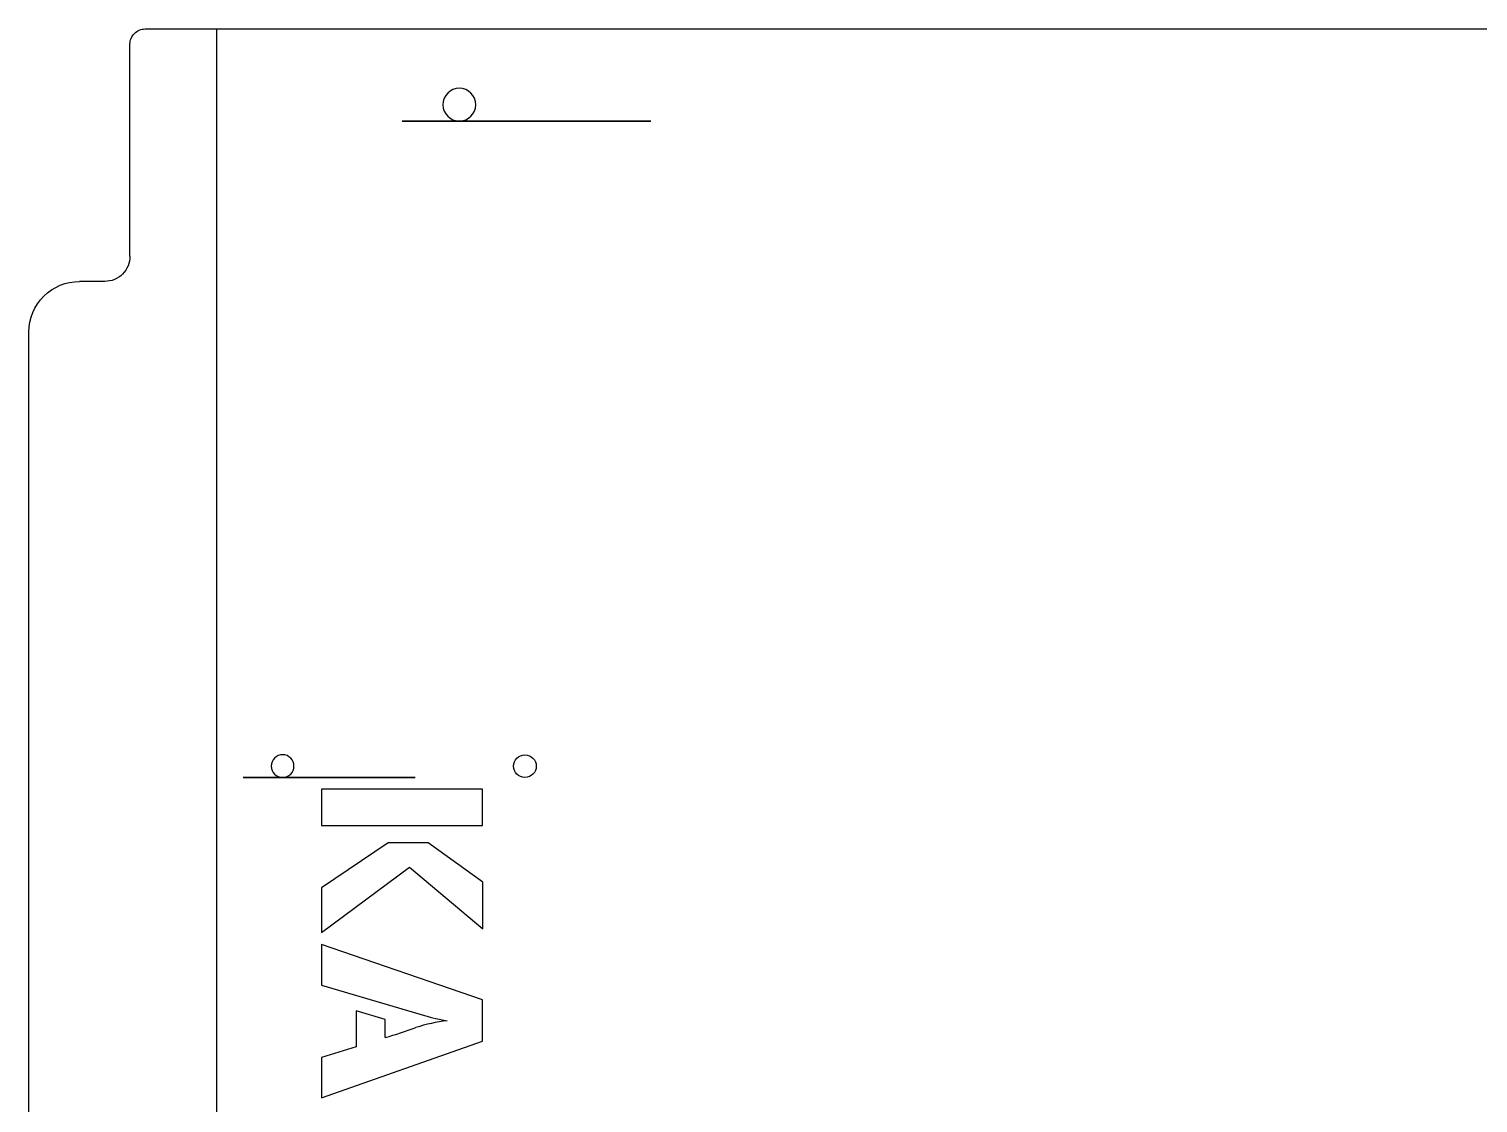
# Model space of a CAD drawing. Extents: x -452 to 195, y -304 to 246.
# Drawn here: x -452 to -165, y 32.8 to 245.5 of the extents above; entities that cross this region are included whole.
import ezdxf
from ezdxf.lldxf.tags import DXFTag

# ---------------------------------------------------------------- set-up
doc = ezdxf.new("R2010")
doc.units = 0
doc.layers.add('LAYER_1', color=7, linetype='CONTINUOUS')
tags = doc.linetypes.add('NEW_LINE2', pattern=[24, 15, -3, 3, -3]).pattern_tags.tags
tags[10:11] = [DXFTag(74, 4), DXFTag(75, 0), DXFTag(340, '0'), DXFTag(46, 1.0), DXFTag(50, 0.0), DXFTag(44, 0.0), DXFTag(45, 0.0)]
tags[8:9] = [DXFTag(74, 4), DXFTag(75, 0), DXFTag(340, '0'), DXFTag(46, 1.0), DXFTag(50, 0.0), DXFTag(44, 0.0), DXFTag(45, 0.0)]
tags[6:7] = [DXFTag(74, 4), DXFTag(75, 0), DXFTag(340, '0'), DXFTag(46, 1.0), DXFTag(50, 0.0), DXFTag(44, 0.0), DXFTag(45, 0.0)]
tags[4:5] = [DXFTag(74, 4), DXFTag(75, 0), DXFTag(340, '0'), DXFTag(46, 1.0), DXFTag(50, 0.0), DXFTag(44, 0.0), DXFTag(45, 0.0)]

msp = doc.modelspace()

# ---------------------------------------------------------------- linework, layer by layer
at = {"layer": 'LAYER_1'}
for points, knots in [([(-431.9998, 242.5002), (-431.9998, 243.2958), (-431.6837, 244.0589), (-431.1211, 244.6215), (-431.1211, 244.6215), (-430.5585, 245.1841), (-429.7954, 245.5002), (-428.9998, 245.5002)], [0, 0, 0, 0, 0.33333333, 0.33333333, 0.33333333, 0.33333333, 1, 1, 1, 1]), ([(-366.7547, 227.2502), (-368.5496, 227.2502), (-370.0046, 228.7053), (-370.0047, 230.5002), (-370.0047, 230.5002), (-370.0047, 232.2951), (-368.5496, 233.7502), (-366.7547, 233.7502), (-366.7547, 233.7502), (-364.9597, 233.7502), (-363.5047, 232.2951), (-363.5047, 230.5002), (-363.5047, 230.5002), (-363.5046, 228.7053), (-364.9597, 227.2502), (-366.7546, 227.2502), (-420.6016, 227.2502), (-259.0607, 227.2502), (-366.7547, 227.2502)], [0, 0, 0, 0, 0.2, 0.2, 0.2, 0.2, 0.4, 0.4, 0.4, 0.4, 0.6, 0.6, 0.6, 0.6, 1, 1, 1, 1.0001, 1.0001, 1.0001, 1.0001]), ([(-431.9998, 200.5002), (-431.9998, 199.1741), (-432.5266, 197.9023), (-433.4642, 196.9647), (-433.4642, 196.9647), (-434.4019, 196.027), (-435.6737, 195.5002), (-436.9998, 195.5002)], [0, 0, 0, 0, 0.33333333, 0.33333333, 0.33333333, 0.33333333, 1, 1, 1, 1]), ([(-451.9998, 185.5002), (-451.9998, 188.1524), (-450.9462, 190.6959), (-449.0708, 192.5713), (-449.0708, 192.5713), (-447.1955, 194.4466), (-444.6519, 195.5002), (-441.9998, 195.5002)], [0, 0, 0, 0, 0.33333333, 0.33333333, 0.33333333, 0.33333333, 1, 1, 1, 1]), ([(-401.7547, 97.2502), (-402.9973, 97.2502), (-404.0046, 98.2576), (-404.0047, 99.5002), (-404.0047, 99.5002), (-404.0047, 100.7428), (-402.9973, 101.7502), (-401.7547, 101.7502), (-401.7547, 101.7502), (-400.512, 101.7502), (-399.5047, 100.7428), (-399.5047, 99.5002), (-399.5047, 99.5002), (-399.5046, 98.2576), (-400.512, 97.2502), (-401.7546, 97.2502), (-439.0326, 97.2502), (-327.1987, 97.2502), (-401.7547, 97.2502)], [0, 0, 0, 0, 0.2, 0.2, 0.2, 0.2, 0.4, 0.4, 0.4, 0.4, 0.6, 0.6, 0.6, 0.6, 1, 1, 1, 1.0001, 1.0001, 1.0001, 1.0001]), ([(-353.7636, 97.2333), (-352.521, 97.2333), (-351.5136, 98.2407), (-351.5136, 99.4833), (-351.5136, 99.4833), (-351.5136, 100.7259), (-352.521, 101.7333), (-353.7636, 101.7333), (-353.7636, 101.7333), (-355.0062, 101.7333), (-356.0136, 100.7259), (-356.0136, 99.4833), (-356.0136, 99.4833), (-356.0136, 98.2407), (-355.0063, 97.2333), (-353.7636, 97.2333)], [0, 0, 0, 0, 0.2, 0.2, 0.2, 0.2, 0.4, 0.4, 0.4, 0.4, 0.6, 0.6, 0.6, 0.6, 1, 1, 1, 1])]:
    msp.add_open_spline(points, degree=3, knots=knots, dxfattribs=at)
for points in [[(-428.9998, 245.5002), (-428.9998, 245.5002), (143.4905, 245.5002), (143.4905, 245.5002)], [(-431.9998, 200.5002), (-431.9998, 200.5002), (-431.9998, 242.5002), (-431.9998, 242.5002)], [(-436.9998, 195.5002), (-436.9998, 195.5002), (-441.9998, 195.5002), (-441.9998, 195.5002)], [(-451.9998, -244.4998), (-451.9998, -244.4998), (-451.9998, 185.5002), (-451.9998, 185.5002)], [(-394.0532, 94.9244), (-394.0532, 94.9244), (-394.0532, 87.7664), (-394.0532, 87.7664)], [(-362.1384, 94.9244), (-362.1384, 94.9244), (-394.0532, 94.9244), (-394.0532, 94.9244)], [(-362.1384, 87.7664), (-362.1384, 87.7664), (-362.1384, 94.9244), (-362.1384, 94.9244)], [(-394.0532, 87.7664), (-394.0532, 87.7664), (-362.1384, 87.7664), (-362.1384, 87.7664)], [(-380.8769, 84.3014), (-380.8769, 84.3014), (-394.0532, 75.4109), (-394.0532, 75.4109)], [(-372.9439, 84.3014), (-372.9439, 84.3014), (-380.8769, 84.3014), (-380.8769, 84.3014)], [(-362.0928, 76.5051), (-362.0928, 76.5051), (-372.9439, 84.3014), (-372.9439, 84.3014)], [(-394.0532, 66.5203), (-394.0532, 66.5203), (-376.6368, 79.5142), (-376.6368, 79.5142)], [(-376.6368, 79.5142), (-376.6368, 79.5142), (-362.0928, 67.2498), (-362.0928, 67.2498)], [(-394.0532, 75.4109), (-394.0532, 75.4109), (-394.0532, 66.5203), (-394.0532, 66.5203)], [(-362.0928, 67.2498), (-362.0928, 67.2498), (-362.0928, 76.5051), (-362.0928, 76.5051)], [(-394.0532, 64.2001), (-394.0532, 64.2001), (-394.0532, 56.0846), (-394.0532, 56.0846)], [(-362.1384, 53.2123), (-362.1384, 53.2123), (-394.0532, 64.2001), (-394.0532, 64.2001)], [(-394.0532, 56.0846), (-394.0532, 56.0846), (-373.6733, 50.112), (-373.6733, 50.112)], [(-362.1384, 45.0056), (-362.1384, 45.0056), (-362.1384, 53.2123), (-362.1384, 53.2123)], [(-387.2143, 51.0238), (-387.2143, 51.0238), (-387.2143, 43.9114), (-387.2143, 43.9114)], [(-381.4696, 49.2913), (-381.4696, 49.2913), (-387.2143, 51.0238), (-387.2143, 51.0238)], [(-381.424, 45.7351), (-381.424, 45.7351), (-381.4696, 49.2913), (-381.4696, 49.2913)], [(-369.1596, 49.063), (-371.2685, 48.8242), (-373.3466, 48.366), (-375.3603, 47.6958)], [(-373.6733, 50.1122), (-372.9394, 49.8758), (-372.1938, 49.6778), (-371.4394, 49.519)], [(-371.4393, 49.5193), (-371.4393, 49.5193), (-369.1597, 49.0634), (-369.1597, 49.0634)], [(-381.424, 45.7351), (-379.3882, 46.3428), (-377.3665, 46.9965), (-375.3602, 47.6956)], [(-394.0532, 33.7899), (-394.0532, 33.7899), (-362.1384, 45.0056), (-362.1384, 45.0056)], [(-387.2143, 43.9114), (-387.2143, 43.9114), (-394.0532, 41.8142), (-394.0532, 41.8142)], [(-394.0532, 41.8142), (-394.0532, 41.8142), (-394.0532, 33.7899), (-394.0532, 33.7899)]]:
    msp.add_open_spline(points, degree=3, dxfattribs=at)
at = {"layer": 'LAYER_1', "color": 1, "linetype": 'NEW_LINE2'}
msp.add_open_spline([(-414.8772, 245.5002), (-414.8772, 245.5002), (-414.8772, -304.4998), (-414.8772, -304.4998)], degree=3, dxfattribs=at)

doc.saveas('drawing.dxf')
